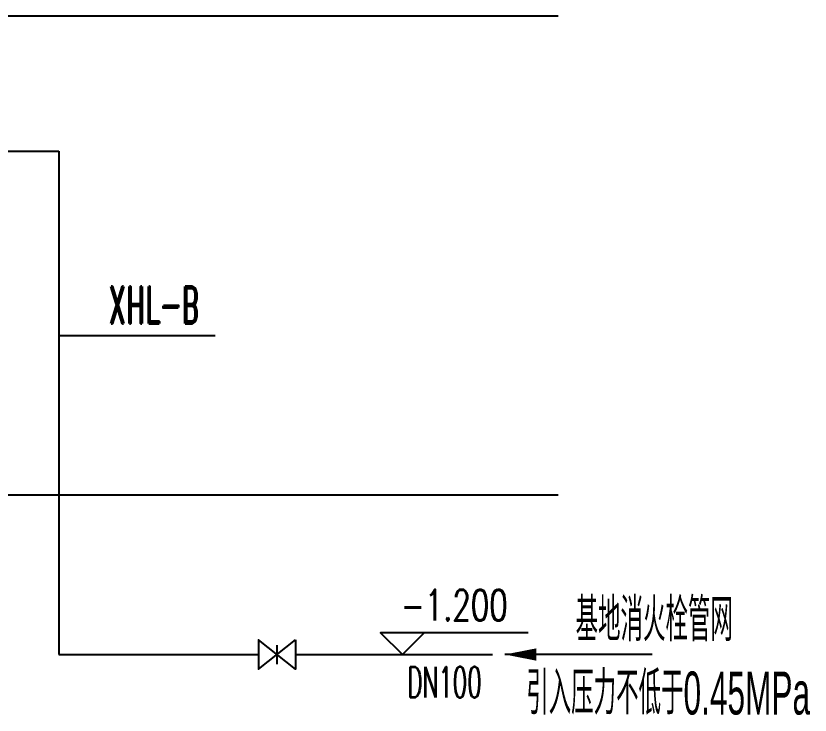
# Model space of a CAD drawing. Header units: inches. Extents: x -1293886 to -986005, y -15154 to 203628.
# Drawn here: x -1022919 to -1016456, y 78833 to 84525 of the extents above; entities that cross this region are included whole.
import ezdxf
from ezdxf.enums import TextEntityAlignment as Align

# ---------------------------------------------------------------- set-up
doc = ezdxf.new("R2010")
doc.units = ezdxf.units.IN
doc.header["$LTSCALE"] = 100
doc.header["$MEASUREMENT"] = 0
doc.layers.get('0').update_dxf_attribs({"color": 252})
for name, color, linetype in [('W_DIM', 4, 'Continuous'), ('WP_F', 1, 'Continuous'), ('WP_F_DN', 4, 'Continuous'), ('WP_F_EV', 4, 'Continuous'), ('WP_F_LGBH', 4, 'Continuous'), ('WP_F_PJ', 7, 'Continuous')]:
    doc.layers.add(name, color=color, linetype=linetype)
doc.styles.add('DIM_FONT', font='bzxw.shx', dxfattribs={"width": 0.55, "bigfont": 'bzhz.shx'})
doc.styles.add('HZ', font='SIMPLEX.SHX', dxfattribs={"width": 0.55, "bigfont": 'HZTXT.SHX'})
doc.styles.add('HZ2', font='ROMAND.SHX', dxfattribs={"width": 0.7, "bigfont": 'HZTXT.SHX'})
doc.styles.get("Standard").update_dxf_attribs({"font": 'txt.shx', "bigfont": 'bzhz.shx'})

# ---------------------------------------------------------------- blocks, each defined once
blk = doc.blocks.new('$BG_1')
blk.add_lwpolyline([(10.232, 1.768), (-1.768, 1.768), (0, 0), (1.768, 1.768)])
at = {"style": 'HZ', "width": 0.7}
blk.add_attdef('BG', text='', height=2.5, dxfattribs=at).set_placement((4.222, 2.768), align=Align.CENTER)
blk = doc.blocks.new('_arrow1')
blk.add_line((-600, 0), (600, 0))
blk.add_lwpolyline([(600, 0, 0, 100, 0), (344.6, 0, 100, 100, 0)], format="xyseb")
blk = doc.blocks.new('$VA003_1')
blk.add_line((0, -0.258), (0, 0.258))
blk.add_lwpolyline([(-0.5, 0.4), (-0.5, -0.4), (0.5, 0.4), (0.5, -0.4)], close=True)
at = {"width": 0.7, "flags": 1}
for tag, p in [('UNIT', (0, 0)), ('SPEC', (0, -0.002)), ('WHAT', (0, -0.003))]:
    blk.add_attdef(tag, p, '', height=0.001, dxfattribs=at)

msp = doc.modelspace()

# ---------------------------------------------------------------- linework, layer by layer
at = {"layer": 'W_DIM'}
for p, q in [((-1050924.9, 84524.7), (-1018507.2, 84524.7)), ((-1050924.9, 80624.7), (-1018507.2, 80624.7))]:
    msp.add_line(p, q, dxfattribs=at)
at = {"layer": 'WP_F'}
for p, q in [((-1026750.4, 83424.7), (-1022568.4, 83424.7)), ((-1022568.4, 83424.7), (-1022568.4, 79325.9)), ((-1022568.4, 79325.9), (-1020943.8, 79325.9)), ((-1020643.8, 79325.9), (-1019040.2, 79325.9))]:
    msp.add_line(p, q, dxfattribs=at)
at = {"layer": 'WP_F_LGBH'}
msp.add_line((-1022568.4, 81921.6), (-1021295.8, 81921.6), dxfattribs=at)
msp.add_line((-1022568.4, 81921.6), (-1021295.8, 81921.6), dxfattribs=at)

# ---------------------------------------------------------------- block references
at = {"layer": 'WP_F_DN', "rotation": 180.0000000000006}
msp.add_blockref('_arrow1', (-1018340.2, 79325.9), dxfattribs=at)
at = {"layer": 'WP_F_EV', "xscale": 100, "yscale": 100, "zscale": 100}
msp.add_blockref('$BG_1', (-1019773.9, 79325.9), dxfattribs=at).add_auto_attribs({'BG': '-1.200'})
at = {"layer": 'WP_F_PJ', "xscale": -300, "yscale": 300, "zscale": 300}
msp.add_blockref('$VA003_1', (-1020793.8, 79325.9), dxfattribs=at)

# ---------------------------------------------------------------- texts
at = {"layer": 'W_DIM', "style": 'DIM_FONT', "width": 0.55}
for s, p in [('基地消火栓管网', (-1018364.4, 79434, 0)), ('引入压力不低于0.45MPa', (-1018766.2, 78837.5, 0))]:
    msp.add_text(s, height=350, dxfattribs=at).set_placement(p)
at = {"layer": 'WP_F_DN', "style": 'HZ', "width": 0.55}
msp.add_text('DN100', height=250, dxfattribs=at).set_placement((-1019431.7, 79100.9), align=Align.MIDDLE)
at = {"layer": 'WP_F_LGBH', "style": 'HZ2', "width": 0.55}
msp.add_text('XHL-B', height=300, dxfattribs=at).set_placement((-1021795.7, 82021.6), align=Align.CENTER)

doc.saveas('drawing.dxf')
